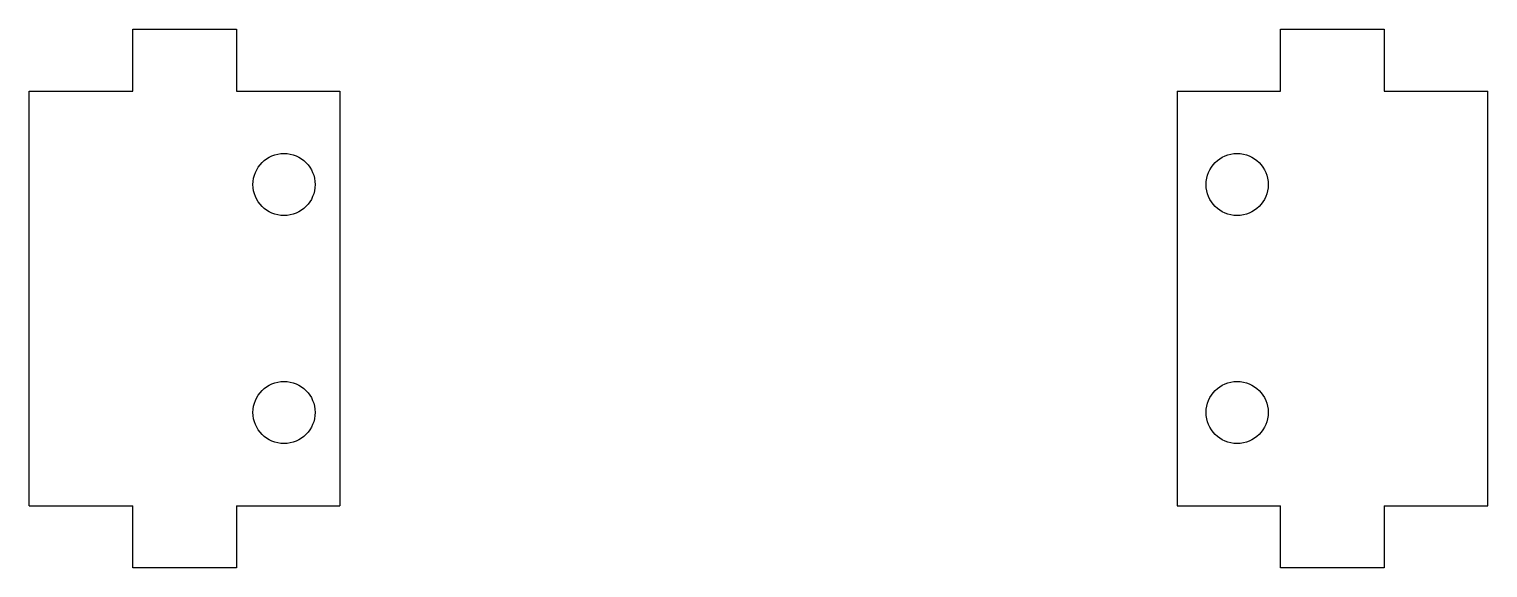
# Model space of a CAD drawing. Extents: x -23.3 to 47.1, y -13 to 13.
import ezdxf

# ---------------------------------------------------------------- set-up
doc = ezdxf.new("R2010")
doc.units = 0
doc.layers.get('0').update_dxf_attribs({"linetype": 'continuous'})

# ---------------------------------------------------------------- blocks, each defined once
blk = doc.blocks.new('SHAPE2DVIEW017')
at = {"color": 0}
for p, q in [((-18.3, 10), (-18.3, 13)), ((-18.3, 13), (-13.3, 13)), ((-13.3, 13), (-13.3, 10)), ((37.1, 13), (42.1, 13)), ((37.1, 10), (37.1, 13)), ((42.1, 13), (42.1, 10)), ((-23.3, -10), (-23.3, 10)), ((-23.3, 10), (-18.3, 10)), ((-13.3, 10), (-8.3, 10)), ((-8.3, 10), (-8.3, -10)), ((32.1, 10), (32.1, -10)), ((32.1, 10), (37.1, 10)), ((42.1, 10), (47.1, 10)), ((47.1, -10), (47.1, 10)), ((-23.3, -10), (-18.3, -10)), ((-18.3, -13), (-18.3, -10)), ((-13.3, -10), (-8.3, -10)), ((-13.3, -10), (-13.3, -13)), ((32.1, -10), (37.1, -10)), ((37.1, -13), (37.1, -10)), ((42.1, -10), (42.1, -13)), ((42.1, -10), (47.1, -10)), ((-13.3, -13), (-18.3, -13)), ((42.1, -13), (37.1, -13))]:
    blk.add_line(p, q, dxfattribs=at)
for centre in [(-11, 5.5), (35, 5.5), (-11, -5.5), (35, -5.5)]:
    blk.add_circle(centre, 1.5, dxfattribs=at)

msp = doc.modelspace()

# ---------------------------------------------------------------- block references
at = {"color": 0}
msp.add_blockref('SHAPE2DVIEW017', (0, 0), dxfattribs=at)

doc.saveas('drawing.dxf')
